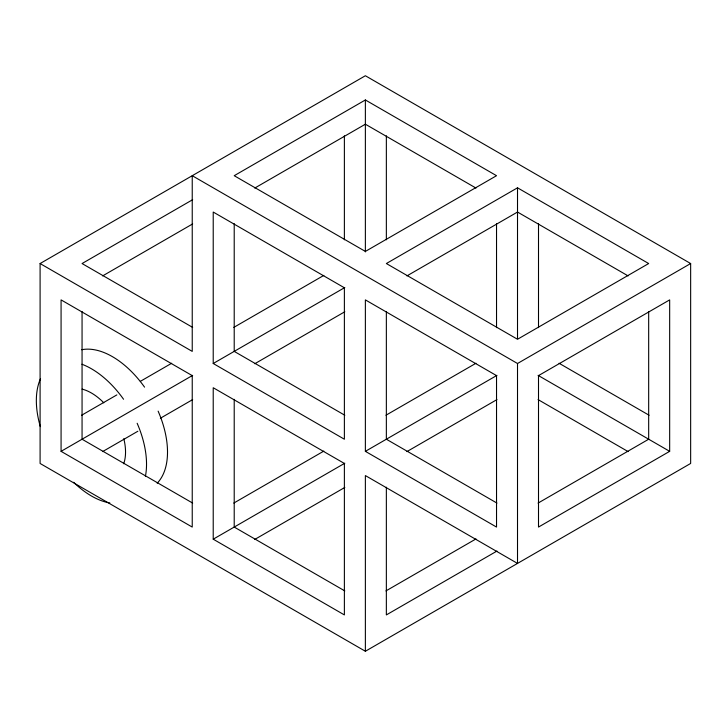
<?xml version="1.0" encoding="UTF-8"?>
<svg xmlns="http://www.w3.org/2000/svg" width="727" height="727" viewBox="0 0 727 727"><rect width="100%" height="100%" fill="white"/><g stroke="black" fill="none" stroke-linecap="round" stroke-linejoin="round"><path stroke-width="1.09" d="M40.094 263.547L365.372 75.744L690.65 263.537L690.65 463.453L365.372 651.256L40.094 463.462L40.094 263.547L192.237 351.386L192.237 175.698L517.515 363.5L690.65 263.537M192.664 199.689L82.06 263.547L192.664 327.404M365.372 99.972L234.212 175.698L365.372 251.424L496.532 175.698L365.372 99.972L365.372 251.924M102.616 275.906L192.664 223.916M254.768 188.066L365.372 124.208L475.976 188.066M81.633 415.244L116.865 394.897M140.356 381.339L171.681 363.255M233.776 327.404L323.833 275.406M61.077 451.34L192.237 527.066L192.237 375.614L61.077 299.887L61.077 451.34L192.664 375.368M213.22 363.5L344.38 439.226L344.38 287.774L213.22 212.048L213.22 363.5L344.816 287.528M517.515 187.811L386.355 263.537L517.515 339.264L648.675 263.537L517.515 187.811L517.515 338.637M102.616 451.594L137.857 431.247M160.367 418.252L192.664 399.605M254.768 363.745L344.816 311.756M406.911 275.906L517.515 212.048L628.119 275.906M233.776 503.084L323.833 451.094M385.928 415.244L475.976 363.255M213.22 539.189L344.38 614.915L344.38 463.453L213.22 387.736L213.22 539.189L344.816 463.208M365.372 451.34L496.532 527.066L496.532 375.614L365.372 299.887L365.372 451.34L496.959 375.368M254.768 539.434L344.816 487.444M406.911 451.594L496.959 399.596M385.928 590.924L475.976 538.934M538.071 503.084L648.675 439.226L648.675 311.51M496.959 551.057L386.355 614.915L386.355 487.19M669.667 451.34L538.507 527.066L538.507 375.614L669.667 299.887L669.667 451.34L538.071 375.368M559.054 363.255L649.111 415.244M538.071 399.596L628.119 451.594M344.816 415.244L234.212 351.386L234.212 223.671M496.959 503.084L386.355 439.226L386.355 311.51M192.664 503.084L82.06 439.226L82.06 311.51M344.816 590.924L234.212 527.066L234.212 399.35M538.507 223.671L538.507 327.65M517.515 363.5L517.515 563.416L365.372 475.576L365.372 651.256M496.532 223.671L496.532 327.65M386.355 135.822L386.355 239.81M344.38 135.822L344.38 239.81M82.078 389.118A48.227 27.844 60 0 1 103.807 402.831M123.808 438.69A48.227 27.844 60 0 1 123.708 463.753M109.85 502.966A77.907 44.983 60 0 1 73.618 482.283M40.33 426.631A77.907 44.983 60 0 1 40.53 378.676M81.942 364.245A77.907 44.983 60 0 1 123.563 399.259M137.149 423.268A77.907 44.983 60 0 1 145.391 476.403M81.678 349.732A77.907 44.983 60 0 1 144.546 387.137M158.132 411.155A77.907 44.983 60 0 1 157.177 483.201"/></g></svg>
